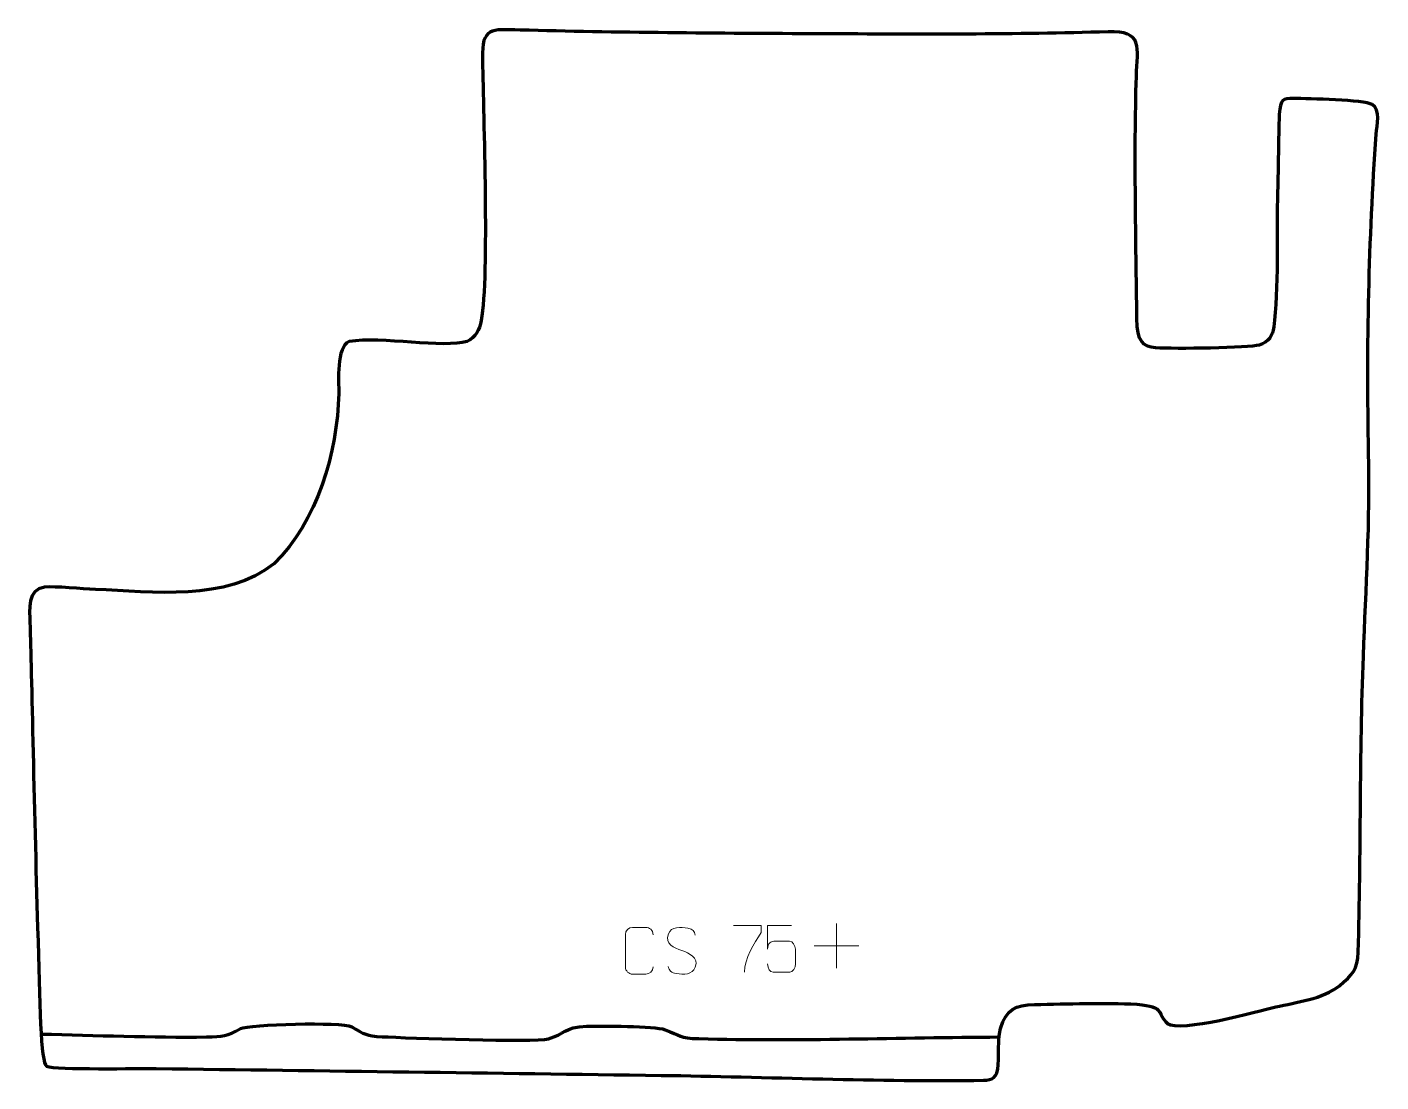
# Model space of a CAD drawing. Header units: millimetres. Extents: x -634 to 89, y 198 to 762.
import ezdxf

# ---------------------------------------------------------------- set-up
doc = ezdxf.new("R2010")
doc.units = ezdxf.units.MM
doc.header["$MEASUREMENT"] = 0
doc.layers.add('layer 2', color=7, linetype='Continuous')
doc.layers.add('layer 3', color=7, linetype='Continuous')

msp = doc.modelspace()

# ---------------------------------------------------------------- linework, layer by layer
at = {"layer": 'layer 2', "color": 142, "lineweight": 158}
msp.add_open_spline([(-626.3844, 223.9563), (-597.2859, 223.3398), (-566.976, 222.0945), (-537.9829, 222.4496), (-537.9829, 222.4496), (-529.5501, 222.5529), (-526.9599, 222.7245), (-519.9725, 226.8833), (-519.9725, 226.8833), (-515.4983, 229.0134), (-465.768, 230.7766), (-460.4486, 227.8169), (-460.4486, 227.8169), (-453.1815, 223.7737), (-453.1872, 223.0044), (-444.1299, 222.5442), (-444.1299, 222.5442), (-430.8663, 221.928), (-363.2465, 219.3703), (-355.36, 221.4882), (-355.36, 221.4882), (-346.6902, 223.8165), (-347.2808, 227.7855), (-334.8306, 228.1272), (-334.8306, 228.1272), (-327.0641, 228.2472), (-298.8134, 228.4175), (-293.0568, 226.3171), (-293.0568, 226.3171), (-284.5756, 223.2227), (-285.6057, 221.8194), (-274.9655, 221.5227), (-274.9655, 221.5227), (-222.5173, 220.0601), (-167.3183, 222.1919), (-114.5772, 222.4335)], degree=3, knots=[0, 0, 0, 0, 0.1, 0.1, 0.1, 0.1, 0.2, 0.2, 0.2, 0.2, 0.3, 0.3, 0.3, 0.3, 0.4, 0.4, 0.4, 0.4, 0.5, 0.5, 0.5, 0.5, 0.6, 0.6, 0.6, 0.6, 0.7, 0.7, 0.7, 0.7, 0.8, 0.8, 0.8, 0.8, 1, 1, 1, 1], dxfattribs=at)
at = {"layer": 'layer 3', "color": 242, "lineweight": 158}
msp.add_open_spline([(-390.6022, 745.2283), (-390.9323, 761.9105), (-386.1666, 760.7487), (-370.4816, 760.3119), (-370.4816, 760.3119), (-319.9102, 758.9035), (-264.7477, 758.569), (-209.7474, 758.3077), (-209.7474, 758.3077), (-157.2545, 758.0584), (-104.9206, 757.8106), (-56.3842, 759.4143), (-56.3842, 759.4143), (-37.3273, 760.0439), (-40.7709, 751.2712), (-41.2513, 735.4783), (-41.2513, 735.4783), (-42.5362, 693.2446), (-41.4418, 648.5809), (-40.9934, 606.1755), (-40.9934, 606.1755), (-40.8642, 593.9583), (-37.6042, 591.0374), (-30.9721, 590.5748), (-30.9721, 590.5748), (-21.147, 589.8898), (19.0558, 590.4596), (24.4051, 592.0475), (24.4051, 592.0475), (29.642, 593.602), (31.5154, 597.2964), (32.1382, 601.7016), (32.1382, 601.7016), (34.8203, 620.6743), (33.5386, 653.4353), (34.2054, 673.9748), (34.2054, 673.9748), (34.6465, 687.7787), (34.5688, 701.566), (35.1152, 715.2945), (35.1152, 715.2945), (35.437, 723.3795), (37.229, 723.9249), (42.6058, 723.7991), (42.6058, 723.7991), (50.9837, 723.603), (80.3627, 723.0582), (84.657, 720.5212), (84.657, 720.5212), (89.3976, 717.7206), (87.2369, 709.5787), (86.8917, 704.7208), (86.8917, 704.7208), (82.8477, 647.8072), (81.641, 591.6769), (82.8466, 534.6481), (82.8466, 534.6481), (83.6308, 497.5563), (81.4601, 462.702), (80.018, 425.8255), (80.018, 425.8255), (78.0655, 373.0954), (78.7477, 320.4294), (77.2774, 267.7561), (77.2774, 267.7561), (76.8062, 258.5649), (74.3196, 255.4919), (67.2181, 249.7776), (67.2181, 249.7776), (58.4214, 242.6991), (44.1915, 241.0115), (33.1856, 238.4795), (33.1856, 238.4795), (23.7692, 236.1985), (-18.2186, 224.5677), (-24.5579, 229.6787), (-24.5579, 229.6787), (-30.4882, 234.4599), (-25.198, 238.6605), (-40.9333, 239.8731), (-40.9333, 239.8731), (-58.6243, 240.9359), (-77.7661, 240.0524), (-95.6045, 239.7526), (-95.6045, 239.7526), (-106.0169, 239.5777), (-110.449, 237.2992), (-113.9156, 226.9282), (-113.9156, 226.9282), (-115.4384, 218.5702), (-114.6034, 215.3396), (-115.0304, 207.5865), (-115.0304, 207.5865), (-115.4259, 200.407), (-118.2444, 199.3894), (-122.9658, 199.3126), (-122.9658, 199.3126), (-178.4916, 198.4091), (-239.015, 201.1642), (-295.1703, 201.9247), (-295.1703, 201.9247), (-385.0742, 203.1387), (-474.9774, 204.4187), (-564.8821, 205.5666), (-564.8821, 205.5666), (-573.5281, 205.6769), (-618.8579, 204.782), (-623.5052, 206.8384), (-623.5052, 206.8384), (-626.7577, 208.2776), (-627.0985, 240.5023), (-628.2933, 280.8551), (-628.2933, 280.8551), (-630.1717, 344.2945), (-631.8259, 427.8237), (-632.3778, 443.4059), (-632.3778, 443.4059), (-632.6373, 450.7312), (-633.918, 461.5776), (-624.6516, 462.6524), (-624.6516, 462.6524), (-618.9663, 463.3119), (-604.309, 461.7894), (-597.4355, 461.5059), (-597.4355, 461.5059), (-567.1735, 460.1849), (-527.2419, 454.9314), (-502.0451, 475.2286), (-502.0451, 475.2286), (-478.8985, 497.7118), (-468.1451, 534.6385), (-467.3787, 566.2218), (-467.3787, 566.2218), (-467.3575, 572.6692), (-468.7911, 590.9347), (-461.8556, 593.9377), (-461.8556, 593.9377), (-444.6472, 596.7603), (-411.1469, 590.0818), (-398.8772, 594.0344), (-398.8772, 594.0344), (-394.291, 595.9724), (-392.186, 600.2826), (-391.2948, 605.2112), (-391.2948, 605.2112), (-387.0014, 628.9576), (-390.1787, 715.1658), (-390.5761, 743.7295), (-390.5761, 743.7295), (-390.5761, 743.7295), (-390.6022, 745.2283), (-390.6022, 745.2283)], degree=3, knots=[0, 0, 0, 0, 0.02564103, 0.02564103, 0.02564103, 0.02564103, 0.05128205, 0.05128205, 0.05128205, 0.05128205, 0.07692308, 0.07692308, 0.07692308, 0.07692308, 0.1025641, 0.1025641, 0.1025641, 0.1025641, 0.12820513, 0.12820513, 0.12820513, 0.12820513, 0.15384615, 0.15384615, 0.15384615, 0.15384615, 0.17948718, 0.17948718, 0.17948718, 0.17948718, 0.20512821, 0.20512821, 0.20512821, 0.20512821, 0.23076923, 0.23076923, 0.23076923, 0.23076923, 0.25641026, 0.25641026, 0.25641026, 0.25641026, 0.28205128, 0.28205128, 0.28205128, 0.28205128, 0.30769231, 0.30769231, 0.30769231, 0.30769231, 0.33333333, 0.33333333, 0.33333333, 0.33333333, 0.35897436, 0.35897436, 0.35897436, 0.35897436, 0.38461538, 0.38461538, 0.38461538, 0.38461538, 0.41025641, 0.41025641, 0.41025641, 0.41025641, 0.43589744, 0.43589744, 0.43589744, 0.43589744, 0.46153846, 0.46153846, 0.46153846, 0.46153846, 0.48717949, 0.48717949, 0.48717949, 0.48717949, 0.51282051, 0.51282051, 0.51282051, 0.51282051, 0.53846154, 0.53846154, 0.53846154, 0.53846154, 0.56410256, 0.56410256, 0.56410256, 0.56410256, 0.58974359, 0.58974359, 0.58974359, 0.58974359, 0.61538462, 0.61538462, 0.61538462, 0.61538462, 0.64102564, 0.64102564, 0.64102564, 0.64102564, 0.66666667, 0.66666667, 0.66666667, 0.66666667, 0.69230769, 0.69230769, 0.69230769, 0.69230769, 0.71794872, 0.71794872, 0.71794872, 0.71794872, 0.74358974, 0.74358974, 0.74358974, 0.74358974, 0.76923077, 0.76923077, 0.76923077, 0.76923077, 0.79487179, 0.79487179, 0.79487179, 0.79487179, 0.82051282, 0.82051282, 0.82051282, 0.82051282, 0.84615385, 0.84615385, 0.84615385, 0.84615385, 0.87179487, 0.87179487, 0.87179487, 0.87179487, 0.8974359, 0.8974359, 0.8974359, 0.8974359, 0.92307692, 0.92307692, 0.92307692, 0.92307692, 0.94871795, 0.94871795, 0.94871795, 0.94871795, 1, 1, 1, 1], dxfattribs=at)
at = {"layer": 'layer 3', "color": 250, "lineweight": 9}
for points in [[(-201.4589, 283.116), (-201.4589, 283.116), (-201.4589, 259.1381), (-201.4589, 259.1381)], [(-213.4478, 271.127), (-213.4478, 271.127), (-189.4699, 271.127), (-189.4699, 271.127)]]:
    msp.add_open_spline(points, degree=3, dxfattribs=at)
for points, knots in [([(-299.435, 259.8233), (-299.5748, 257.4999), (-301.252, 256.0203), (-303.3997, 256.0095), (-303.3997, 256.0095), (-305.7316, 256.0099), (-308.0635, 256.0099), (-310.395, 256.0095), (-310.395, 256.0095), (-312.32, 255.9041), (-314.2921, 257.7886), (-314.2809, 259.8059), (-314.2809, 259.8059), (-314.2805, 265.576), (-314.2805, 271.3457), (-314.2809, 277.115), (-314.2809, 277.115), (-314.2767, 279.2531), (-312.53, 280.9723), (-310.3776, 280.9588), (-310.3776, 280.9588), (-308.0519, 280.9588), (-305.7258, 280.9588), (-303.3997, 280.9588), (-303.3997, 280.9588), (-301.4531, 280.9943), (-299.4617, 279.5028), (-299.435, 277.0652)], [0, 0, 0, 0, 0.125, 0.125, 0.125, 0.125, 0.25, 0.25, 0.25, 0.25, 0.375, 0.375, 0.375, 0.375, 0.5, 0.5, 0.5, 0.5, 0.625, 0.625, 0.625, 0.625, 0.75, 0.75, 0.75, 0.75, 1, 1, 1, 1]), ([(-284.1251, 268.6553), (-288.3734, 270.1257), (-293.2815, 271.9215), (-291.2764, 277.4418), (-291.2764, 277.4418), (-289.7729, 281.5817), (-284.5593, 281.1932), (-280.9557, 280.5921), (-280.9557, 280.5921), (-278.0951, 280.1149), (-277.2304, 278.9017), (-276.9198, 276.8176)], [0, 0, 0, 0, 0.25, 0.25, 0.25, 0.25, 0.5, 0.5, 0.5, 0.5, 1, 1, 1, 1]), ([(-256.4921, 282.0187), (-256.4921, 282.0187), (-241.676, 282.0187), (-241.676, 282.0187), (-241.676, 282.0187), (-241.6763, 280.7691), (-241.6763, 279.5195), (-241.676, 278.2697), (-241.676, 278.2697), (-245.6704, 272.2726), (-250.5856, 264.439), (-250.5856, 257.0602)], [0, 0, 0, 0, 0.25, 0.25, 0.25, 0.25, 0.5, 0.5, 0.5, 0.5, 1, 1, 1, 1]), ([(-225.4639, 281.9371), (-225.4639, 281.9371), (-238.3156, 281.9371), (-238.3156, 281.9371), (-238.3156, 281.9371), (-238.3153, 277.7065), (-238.3153, 273.4756), (-238.3156, 269.2444), (-238.3156, 269.2444), (-238.3159, 272.5545), (-236.6849, 273.6263), (-233.8729, 273.6868), (-233.8729, 273.6868), (-231.4333, 273.6871), (-228.9938, 273.6871), (-226.5546, 273.6868), (-226.5546, 273.6868), (-224.9048, 273.6936), (-223.4299, 271.3131), (-223.4014, 269.2444), (-223.4014, 269.2444), (-223.4017, 266.6571), (-223.4017, 264.0695), (-223.4014, 261.4818), (-223.4014, 261.4818), (-223.3552, 259.5224), (-224.8546, 257.0861), (-226.4805, 257.0276), (-226.4805, 257.0276), (-228.437, 257.0279), (-233.332, 257.0279), (-235.289, 257.0276), (-235.289, 257.0276), (-237.1345, 257.0188), (-238.2416, 258.9836), (-238.2624, 261.5347)], [0, 0, 0, 0, 0.1, 0.1, 0.1, 0.1, 0.2, 0.2, 0.2, 0.2, 0.3, 0.3, 0.3, 0.3, 0.4, 0.4, 0.4, 0.4, 0.5, 0.5, 0.5, 0.5, 0.6, 0.6, 0.6, 0.6, 0.7, 0.7, 0.7, 0.7, 0.8, 0.8, 0.8, 0.8, 1, 1, 1, 1]), ([(-284.1251, 268.6552), (-280.1065, 267.0085), (-275.077, 265.1202), (-276.911, 259.7599), (-276.911, 259.7599), (-278.3708, 255.4935), (-283.2816, 255.7502), (-287.0077, 256.3049), (-287.0077, 256.3049), (-289.7577, 256.7147), (-290.9786, 257.9282), (-291.3566, 260.0404)], [0, 0, 0, 0, 0.25, 0.25, 0.25, 0.25, 0.5, 0.5, 0.5, 0.5, 1, 1, 1, 1])]:
    msp.add_open_spline(points, degree=3, knots=knots, dxfattribs=at)

doc.saveas('drawing.dxf')
